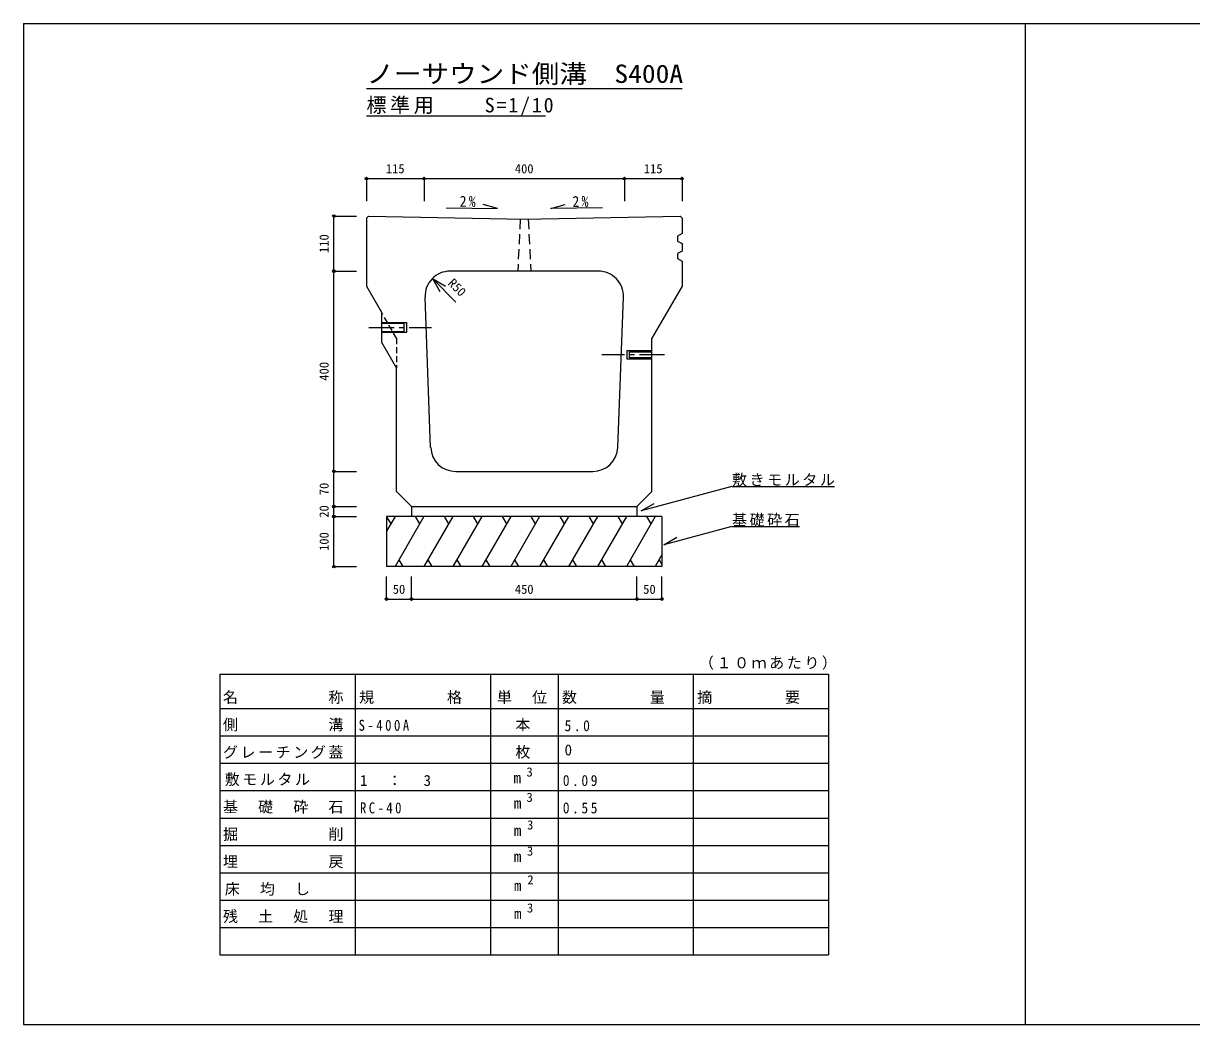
# Model space of a CAD drawing. Units: millimetres at full size, sheet at 1:10. Extents: x -3963 to 2037, y 738 to 2738.
# Drawn here: x -3963 to -1631, y 738 to 2738 of the extents above; entities that cross this region are included whole.
import ezdxf
from ezdxf.enums import TextEntityAlignment as Align

# ---------------------------------------------------------------- set-up
doc = ezdxf.new("R2010")
doc.units = ezdxf.units.MM
doc.header["$LTSCALE"] = 10
doc.header["$PDMODE"] = 32
doc.header["$PDSIZE"] = 5
for name, pattern in [('CHAIN1', [8, 5, -1, 1, -1]), ('DASHED1', [1.8, 1.2, -0.6]), ('DASHED2', [3, 2, -1])]:
    doc.linetypes.add(name, pattern=pattern)
doc.layers.add('0-0_通り芯', color=7, linetype='Continuous')
doc.styles.add('ＭＳ ゴシック', font='')
doc.styles.get('ＭＳ ゴシック').set_extended_font_data('MS Gothic')

msp = doc.modelspace()

# ---------------------------------------------------------------- linework, layer by layer
at = {"layer": '0-0_通り芯', "color": 2}
for p, q in [((-3963.4, 2737.84), (-1963.4, 2737.84)), ((-3963.4, 2737.84), (-3963.4, 737.84)), ((-1963.4, 2737.84), (2036.6, 2737.84)), ((-1963.4, 2737.84), (-1963.4, 737.84)), ((-3963.4, 737.84), (36.6, 737.84))]:
    msp.add_line(p, q, dxfattribs=at)
at = {"layer": '0-0_通り芯'}
for p, q in [((-3278.4, 2607.84), (-2648.4, 2607.84)), ((-3278.4, 2552.84), (-2920.9, 2552.84)), ((-2910.32, 2367.79), (-2881.49, 2376.06)), ((-2807.43, 2369.61), (-2910.32, 2367.79)), ((-3248.4, 2140.52), (-3198.4, 2140.52)), ((-3203.4, 2138.52), (-3248.4, 2138.52)), ((-3203.4, 2122.52), (-3203.4, 2138.52)), ((-3198.4, 2140.52), (-3198.4, 2120.52)), ((-3248.4, 2122.52), (-3203.4, 2122.52)), ((-3198.4, 2120.52), (-3248.4, 2120.52)), ((-2758.4, 2083.52), (-2758.4, 2067.52)), ((-2708.4, 2083.52), (-2758.4, 2083.52)), ((-2753.4, 2081.52), (-2708.4, 2081.52)), ((-2753.4, 2069.52), (-2753.4, 2081.52)), ((-2758.4, 2067.52), (-2708.4, 2067.52)), ((-2708.4, 2069.52), (-2753.4, 2069.52)), ((-2548.63, 1812.62), (-2343.63, 1812.62)), ((-3188.4, 1772.84), (-3188.4, 1752.84)), ((-2738.4, 1772.84), (-2738.4, 1752.84)), ((-3221.4, 1752.84), (-3238.4, 1723.39)), ((-3238.4, 1752.32), (-3230.05, 1737.86)), ((-3163.67, 1752.84), (-3221.4, 1652.84)), ((-3180.97, 1752.84), (-3172.32, 1737.86)), ((-3105.93, 1752.84), (-3163.67, 1652.84)), ((-3123.24, 1752.84), (-3114.58, 1737.86)), ((-3048.2, 1752.84), (-3105.93, 1652.84)), ((-3065.5, 1752.84), (-3056.85, 1737.86)), ((-2990.46, 1752.84), (-3048.2, 1652.84)), ((-3007.77, 1752.84), (-2999.11, 1737.86)), ((-2932.73, 1752.84), (-2990.46, 1652.84)), ((-2950.03, 1752.84), (-2941.38, 1737.86)), ((-2874.99, 1752.84), (-2932.73, 1652.84)), ((-2892.3, 1752.84), (-2883.64, 1737.86)), ((-2817.26, 1752.84), (-2874.99, 1652.84)), ((-2834.56, 1752.84), (-2825.91, 1737.86)), ((-2759.52, 1752.84), (-2817.26, 1652.84)), ((-2776.83, 1752.84), (-2768.17, 1737.86)), ((-2701.79, 1752.84), (-2759.52, 1652.84)), ((-2719.09, 1752.84), (-2710.44, 1737.86)), ((-2688.4, 1752.84), (-2688.4, 1652.84)), ((-2548.63, 1732.82), (-2684.51, 1696.41)), ((-2548.63, 1732.82), (-2413.63, 1732.82)), ((-2684.51, 1696.41), (-2658.53, 1711.41)), ((-3213.48, 1666.56), (-3205.56, 1652.84)), ((-3155.75, 1666.56), (-3147.83, 1652.84)), ((-3098.01, 1666.56), (-3090.09, 1652.84)), ((-3040.28, 1666.56), (-3032.36, 1652.84)), ((-2982.54, 1666.56), (-2974.62, 1652.84)), ((-2924.81, 1666.56), (-2916.89, 1652.84)), ((-2867.07, 1666.56), (-2859.15, 1652.84)), ((-2809.34, 1666.56), (-2801.42, 1652.84)), ((-2751.6, 1666.56), (-2743.68, 1652.84)), ((-2688.4, 1676.02), (-2701.79, 1652.84)), ((-2693.87, 1666.56), (-2688.4, 1657.1)), ((-2688.4, 1652.84), (-3238.4, 1652.84)), ((-3570.9, 1437.84), (-2355.9, 1437.84)), ((-3570.9, 1437.84), (-3570.9, 1314.72)), ((-3300.9, 1437.84), (-3300.9, 1314.72)), ((-3030.9, 1437.84), (-3030.9, 1314.72)), ((-2895.9, 1437.84), (-2895.9, 1314.72)), ((-2625.9, 1437.84), (-2625.9, 1314.72)), ((-2355.9, 1437.84), (-2355.9, 1314.72)), ((-3570.9, 1369.44), (-2355.9, 1369.44)), ((-3570.9, 1314.72), (-2355.9, 1314.72)), ((-3570.9, 1314.72), (-3570.9, 876.96)), ((-3300.9, 1314.72), (-3300.9, 876.96)), ((-3030.9, 1314.72), (-3030.9, 876.96)), ((-2895.9, 1314.72), (-2895.9, 876.96)), ((-2625.9, 1314.72), (-2625.9, 876.96)), ((-2355.9, 1314.72), (-2355.9, 876.96)), ((-3570.9, 1260), (-2355.9, 1260)), ((-3570.9, 1205.28), (-2355.9, 1205.28)), ((-3570.9, 1150.56), (-2355.9, 1150.56)), ((-3570.9, 1095.84), (-2355.9, 1095.84)), ((-3570.9, 1041.12), (-2355.9, 1041.12)), ((-3570.9, 986.4), (-2355.9, 986.4)), ((-3570.9, 931.68), (-2355.9, 931.68)), ((-3570.9, 876.96), (-2355.9, 876.96)), ((-3485.4, 876.96), (-2576.4, 876.96))]:
    msp.add_line(p, q, dxfattribs=at)
at = {"layer": '0-0_通り芯', "color": 4}
for p, q in [((-3278.4, 2427.84), (-3163.4, 2427.84)), ((-3278.4, 2427.84), (-3278.4, 2382.84)), ((-3163.4, 2427.84), (-3163.4, 2382.84)), ((-3163.4, 2427.84), (-2763.4, 2427.84)), ((-2763.4, 2427.84), (-2763.4, 2382.84)), ((-2763.4, 2427.84), (-2648.4, 2427.84)), ((-2648.4, 2427.84), (-2648.4, 2382.84)), ((-3343.4, 2242.84), (-3343.4, 2352.84)), ((-3343.4, 2352.84), (-3298.4, 2352.84)), ((-3343.4, 1842.84), (-3343.4, 2242.84)), ((-3343.4, 2242.84), (-3298.4, 2242.84)), ((-3099.84, 2181.19), (-3146.85, 2228.2)), ((-3146.85, 2228.2), (-3131.85, 2202.22)), ((-3146.85, 2228.2), (-3120.87, 2213.2)), ((-3343.4, 1772.84), (-3343.4, 1842.84)), ((-3343.4, 1842.84), (-3298.4, 1842.84)), ((-3343.4, 1752.84), (-3343.4, 1772.84)), ((-3343.4, 1772.84), (-3298.4, 1772.84)), ((-3343.4, 1652.84), (-3343.4, 1752.84)), ((-3343.4, 1752.84), (-3298.4, 1752.84)), ((-3343.4, 1652.84), (-3298.4, 1652.84)), ((-3238.4, 1587.84), (-3238.4, 1632.84)), ((-3188.4, 1587.84), (-3188.4, 1632.84)), ((-2738.4, 1587.84), (-2738.4, 1632.84)), ((-2688.4, 1587.84), (-2688.4, 1632.84)), ((-3238.4, 1587.84), (-3188.4, 1587.84)), ((-3188.4, 1587.84), (-2738.4, 1587.84)), ((-2738.4, 1587.84), (-2688.4, 1587.84))]:
    msp.add_line(p, q, dxfattribs=at)
at = {"layer": '0-0_通り芯', "color": 3}
for p, q in [((-3278.4, 2348.84), (-3274.4, 2352.84)), ((-3278.4, 2348.84), (-3278.4, 2212.84)), ((-3274.4, 2352.84), (-2963.4, 2346.84)), ((-2963.4, 2346.84), (-2652.4, 2352.84)), ((-2648.4, 2348.84), (-2652.4, 2352.84)), ((-2648.4, 2348.84), (-2652.4, 2352.84)), ((-2648.4, 2348.84), (-2648.4, 2317.84)), ((-2648.4, 2317.84), (-2657.4, 2312.84)), ((-2815.31, 2242.84), (-3111.49, 2242.84)), ((-3278.4, 2212.84), (-3248.4, 2160.88)), ((-2648.4, 2212.84), (-2708.4, 2108.92)), ((-3150.21, 1890.97), (-3161.46, 2190.97)), ((-2776.6, 1890.97), (-2765.35, 2190.97)), ((-3248.4, 2160.88), (-3248.4, 2100.88)), ((-3248.4, 2100.88), (-3218.4, 2048.92)), ((-2708.4, 1802.84), (-2708.4, 2108.92)), ((-3218.4, 1802.84), (-3218.4, 2048.92)), ((-3100.24, 1842.84), (-2826.56, 1842.84)), ((-3188.4, 1772.84), (-3218.4, 1802.84)), ((-2708.4, 1802.84), (-2738.4, 1772.84)), ((-3188.4, 1772.84), (-2738.4, 1772.84))]:
    msp.add_line(p, q, dxfattribs=at)
at = {"layer": '0-0_通り芯', "color": 3, "linetype": 'DASHED2'}
for p, q in [((-2971.4, 2347), (-2976.4, 2242.84)), ((-2955.4, 2347), (-2950.4, 2242.84))]:
    msp.add_line(p, q, dxfattribs=at)
at = {"layer": '0-0_通り芯', "color": 3, "linetype": 'DASHED1'}
for q in [(-3248.4, 2160.88), (-3218.4, 2048.92)]:
    msp.add_line((-3218.4, 2108.92), q, dxfattribs=at)
at = {"layer": '0-0_通り芯', "linetype": 'CHAIN1'}
for p, q in [((-3273.4, 2130.52), (-3148.4, 2130.52)), ((-2683.4, 2075.52), (-2808.4, 2075.52))]:
    msp.add_line(p, q, dxfattribs=at)
at = {"layer": '0-0_通り芯'}
for points in [[(-3119.37, 2369.61), (-3016.48, 2367.79), (-3045.32, 2376.06)], [(-2548.63, 1812.62), (-2730.14, 1763.99), (-2704.16, 1778.99)], [(-2688.4, 1752.84), (-3238.4, 1752.84), (-3238.4, 1652.84)]]:
    msp.add_lwpolyline(points, dxfattribs=at)
at = {"layer": '0-0_通り芯', "color": 3}
msp.add_lwpolyline([(-2657.4, 2312.84), (-2657.4, 2302.84), (-2648.4, 2297.84), (-2648.4, 2282.84), (-2657.4, 2277.84), (-2657.4, 2267.84), (-2648.4, 2262.84), (-2648.4, 2212.84)], dxfattribs=at)
for centre, start, end in [((-3111.49, 2192.84), 90, 182.14759), ((-2815.31, 2192.84), 357.85241, 90), ((-3100.24, 1892.84), 182.14759, 270), ((-2826.56, 1892.84), 270, 357.85241)]:
    msp.add_arc(centre, 50, start, end, dxfattribs=at)
at = {"layer": '0-0_通り芯', "color": 4}
for p in [(-3278.4, 2427.84), (-3163.4, 2427.84), (-2763.4, 2427.84), (-2648.4, 2427.84), (-3343.4, 2352.84), (-3343.4, 2242.84), (-3343.4, 1842.84), (-3343.4, 1772.84), (-3343.4, 1752.84), (-3343.4, 1652.84), (-3238.4, 1587.84), (-3188.4, 1587.84), (-2738.4, 1587.84), (-2688.4, 1587.84)]:
    msp.add_point(p, dxfattribs=at)

# ---------------------------------------------------------------- texts
at = {"layer": '0-0_通り芯', "color": 3, "style": 'ＭＳ ゴシック', "width": 1.1}
msp.add_text('ノーサウンド側溝\u3000S400A', height=36.66, dxfattribs=at).set_placement((-3278.4, 2607.84), align=Align.BOTTOM_LEFT)
at = {"layer": '0-0_通り芯', "color": 4, "style": 'ＭＳ ゴシック'}
for s, p in [('115', (-3239.65, 2432.84)), ('400', (-2982.15, 2432.84)), ('115', (-2724.65, 2432.84)), ('50', (-3225.9, 1592.84)), ('450', (-2982.15, 1592.84)), ('50', (-2725.9, 1592.84)), ('3', (-2958.88, 1227.9)), ('3', (-2958.88, 1177.29)), ('3', (-2957.71, 1122.23)), ('3', (-2957.98, 1069.97)), ('2', (-2957.08, 1012.44)), ('3', (-2957.98, 956.36))]:
    msp.add_text(s, height=18.33, dxfattribs=at).set_placement(p, align=Align.BOTTOM_LEFT)
for s, rotation, p in [('110', 90, (-3348.4, 2279.09)), ('R50', 315, (-3120.87, 2213.2)), ('400', 90, (-3348.4, 2024.09)), ('70', 90, (-3348.4, 1795.34)), ('20', 90, (-3348.4, 1750.34)), ('100', 90, (-3348.4, 1684.09))]:
    msp.add_text(s, height=18.33, rotation=rotation, dxfattribs=at).set_placement(p, align=Align.BOTTOM_LEFT)
at = {"layer": '0-0_通り芯', "style": 'ＭＳ ゴシック'}
for s, p in [('0', (-2882.9, 1268.94)), ('m', (-2984.98, 1213.54)), ('m', (-2984.08, 1162.92)), ('m', (-2984.08, 1108.2)), ('m', (-2984.08, 1056.22)), ('m', (-2983.99, 998.08)), ('m', (-2983.81, 941.99))]:
    msp.add_text(s, height=21.99, dxfattribs=at).set_placement(p, align=Align.BOTTOM_LEFT)
at = {"layer": '0-0_通り芯', "attachment_point": 7, "style": 'ＭＳ ゴシック'}
for s, insert, char_height in [('\\T1.18;標準用\u3000\u3000S=1/10', (-3278.4, 2552.84), 29.33), ('\\T1.17;敷きモルタル', (-2548.63, 1812.62), 21.99), ('\\T1.17;基礎砕石', (-2548.63, 1732.82), 21.99), ('\\T1.17;（１０ｍあたり）', (-2614.65, 1446.78), 21.99), ('\\T1.17;名\u3000\u3000\u3000\u3000\u3000称', (-3564.9, 1378.38), 21.99), ('\\T1.17;規\u3000\u3000\u3000\u3000格', (-3293.15, 1378.38), 21.99), ('\\T1.17;単\u3000位', (-3017.9, 1378.38), 21.99), ('\\T1.17;数\u3000\u3000\u3000\u3000量', (-2888.15, 1378.38), 21.99), ('\\T1.17;摘\u3000\u3000\u3000\u3000要', (-2618.15, 1378.38), 21.99), ('\\T1.17;側\u3000\u3000\u3000\u3000\u3000溝', (-3564.9, 1323.66), 21.99), ('\\T1.39;\\W0.85;S-400A', (-3294.15, 1324.45), 21.99), ('\\T1.17;\u3000本', (-3016.15, 1323.66), 21.99), ('\\T1.38;\\W0.9;5.0', (-2882.9, 1323.66), 21.99), ('\\T1.17;グレーチング蓋', (-3564.9, 1268.94), 21.99), ('\\T1.17;\u3000枚', (-3016.15, 1268.94), 21.99), ('\\T1.17;敷モルタル', (-3561.4, 1214.22), 21.99), ('\\T1.21;1\u3000：\u30003', (-3291.4, 1214.22), 21.99), ('\\T1.38;\\W0.9;0.09', (-2886.4, 1214.22), 21.99), ('\\T1.17;基\u3000礎\u3000砕\u3000石', (-3564.9, 1159.5), 21.99), ('\\T1.38;\\W0.85;RC-40', (-3291.4, 1159.5), 21.99), ('\\T1.38;\\W0.9;0.55', (-2886.4, 1159.5), 21.99), ('\\T1.17;掘\u3000\u3000\u3000\u3000\u3000削', (-3564.9, 1104.78), 21.99), ('\\T1.17;埋\u3000\u3000\u3000\u3000\u3000戻', (-3564.9, 1050.06), 21.99), ('\\T1.17;床\u3000均\u3000し', (-3561.4, 995.34), 21.99), ('\\T1.17;残\u3000土\u3000処\u3000理', (-3564.9, 940.62), 21.99)]:
    msp.add_mtext(s, dxfattribs=dict(at, insert=insert, char_height=char_height))
at = {"layer": '0-0_通り芯', "char_height": 21.99, "attachment_point": 7, "style": 'ＭＳ ゴシック'}
for insert, rotation in [((-3092.45, 2371.16), 358.986), ((-2866.85, 2370.58), 1.014)]:
    msp.add_mtext('\\T1.36;\\W0.9;2%', dxfattribs=dict(at, insert=insert, rotation=rotation))

doc.saveas('drawing.dxf')
